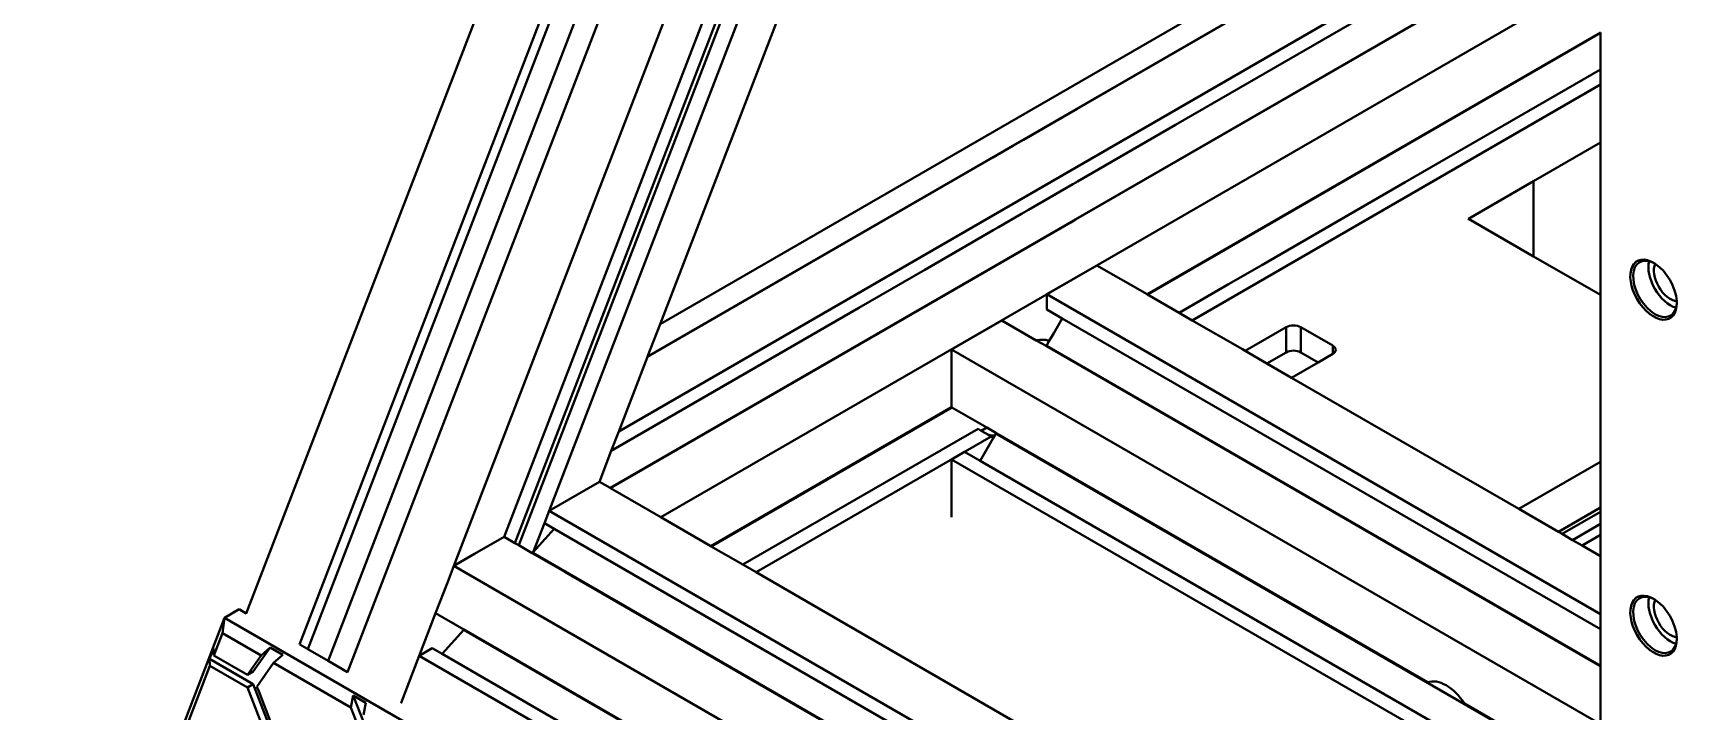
# Model space of a CAD drawing. Header units: millimetres. Extents: x 15 to 415, y 5 to 292.
# Drawn here: x 271 to 290.98, y 87.22 to 95.46 of the extents above; entities that cross this region are included whole.
import ezdxf

# ---------------------------------------------------------------- set-up
doc = ezdxf.new("R2010")
doc.units = ezdxf.units.MM
doc.layers.add('Geometries', color=7, linetype='Continuous')

msp = doc.modelspace()

# ---------------------------------------------------------------- linework, layer by layer
at = {"layer": 'Geometries', "linetype": 'Continuous', "lineweight": 40}
for p, q in [((273.5914, 88.4058), (289.0563, 128.54)), ((274.2388, 88.027), (289.1572, 126.7427)), ((274.3416, 87.9727), (289.2584, 126.6843)), ((275.1747, 89.3534), (289.5047, 126.5421)), ((274.8236, 87.6944), (289.7404, 126.406)), ((290.0463, 125.1409), (276.1144, 88.9853)), ((276.7243, 89.3374), (290.0463, 123.9103)), ((276.8568, 89.2609), (290.0463, 123.4899)), ((290.0463, 123.3416), (276.9035, 89.2339)), ((277.2723, 89.6538), (287.5875, 116.4236)), ((278.6206, 91.9224), (287.4325, 114.7906)), ((278.4689, 91.5286), (289.2339, 97.7438)), ((288.7937, 97.7958), (278.6206, 91.9224)), ((278.1182, 90.6185), (290.0463, 97.5052)), ((290.0463, 96.8776), (278.0131, 89.9303)), ((283.6694, 93.1907), (290.0463, 96.8724)), ((287.0959, 96.506), (283.6864, 94.5375)), ((290.0463, 96.1682), (278.6276, 89.5755)), ((287.101, 95.621), (284.8842, 94.3411)), ((284.5378, 92.2836), (290.0463, 95.4639)), ((290.0463, 95.4587), (284.5424, 92.281)), ((290.0463, 95.4587), (290.0463, 95.4639)), ((290.0463, 95.0149), (290.0463, 95.4587)), ((290.0463, 95.0149), (287.6741, 93.6453)), ((290.0463, 94.8311), (290.0463, 95.0149)), ((285.0858, 91.9672), (290.0463, 94.8311)), ((290.0463, 94.1269), (290.0463, 94.8311)), ((283.6864, 94.5375), (283.0352, 94.1615)), ((283.693, 93.6534), (284.8842, 94.3411)), ((283.0352, 94.1615), (282.9042, 94.0859)), ((290.0463, 94.1269), (289.2339, 93.6578)), ((290.0463, 92.2757), (290.0463, 94.1269)), ((282.6623, 93.9463), (278.4672, 91.5242)), ((282.6623, 93.9463), (282.9042, 94.0859)), ((283.2805, 93.4152), (283.6365, 93.6208)), ((283.6813, 93.6466), (283.6365, 93.6208)), ((283.693, 93.6534), (283.6813, 93.6466)), ((287.6741, 93.6453), (285.9315, 92.6391)), ((289.2339, 93.6578), (288.4431, 93.2013)), ((289.2339, 92.7448), (289.2339, 93.6578)), ((283.0972, 93.3094), (283.0115, 93.2599)), ((283.2805, 93.4152), (283.0972, 93.3094)), ((278.0177, 89.9277), (283.61, 93.1564)), ((282.7318, 93.0985), (283.0115, 93.2599)), ((283.6694, 93.1907), (283.61, 93.1564)), ((288.4401, 93.203), (288.4431, 93.2013)), ((288.4431, 93.2013), (289.2339, 92.7448)), ((281.837, 92.5818), (282.6674, 93.0613)), ((282.7318, 93.0985), (282.6674, 93.0613)), ((289.2339, 92.7448), (290.0463, 92.2757)), ((281.837, 92.5818), (281.0338, 92.1181)), ((283.9285, 92.6354), (283.3187, 92.2833)), ((283.9285, 92.6354), (284.5378, 92.2836)), ((285.9315, 92.6391), (285.5277, 92.406)), ((284.9267, 92.0591), (285.5277, 92.406)), ((281.0338, 92.1181), (278.0272, 90.3822)), ((283.3187, 92.2833), (283.3187, 92.0996)), ((283.3187, 92.2833), (290.0463, 88.3991)), ((284.5378, 92.2836), (284.5424, 92.281)), ((284.5424, 92.281), (284.9267, 92.0591)), ((290.0463, 90.2485), (290.0463, 92.2757)), ((278.4689, 91.5286), (278.6206, 91.9224)), ((282.7706, 91.9669), (282.1608, 91.6148)), ((282.7706, 91.9669), (283.1907, 91.7243)), ((283.5065, 91.9911), (283.3187, 92.0996)), ((283.5065, 91.9911), (283.4033, 91.8123)), ((290.0463, 88.2154), (283.5065, 91.9911)), ((284.9267, 92.0591), (285.0858, 91.9672)), ((285.0858, 91.9672), (285.6957, 91.6151)), ((283.1907, 91.7243), (283.3098, 91.6556)), ((283.3449, 91.7112), (283.3144, 91.6582)), ((283.3195, 91.7258), (283.3449, 91.7112)), ((283.3486, 91.7176), (283.3449, 91.7112)), ((283.3486, 91.7176), (283.4033, 91.8123)), ((285.7291, 91.5958), (286.2285, 91.8842)), ((286.2285, 91.578), (286.2285, 91.8842)), ((286.4053, 91.8842), (286.7925, 91.6606)), ((286.4053, 91.8842), (286.4053, 91.578)), ((278.1182, 90.6185), (278.4672, 91.5242)), ((278.4672, 91.5242), (278.4689, 91.5286)), ((282.1608, 91.5769), (282.1608, 91.6148)), ((282.1608, 91.6148), (290.0463, 87.0621)), ((282.1608, 91.5769), (282.1608, 91.3599)), ((283.3144, 91.6582), (283.3098, 91.6556)), ((283.3098, 91.6556), (290.0463, 87.7663)), ((283.3144, 91.6582), (290.0463, 87.7715)), ((285.6957, 91.6151), (285.7291, 91.5958)), ((285.7291, 91.5958), (285.9943, 91.4427)), ((285.9943, 91.4427), (286.2285, 91.578)), ((286.4053, 91.578), (286.6157, 91.4565)), ((286.7925, 91.5586), (286.6157, 91.4565)), ((286.7925, 91.5586), (286.7925, 91.6606)), ((282.1608, 91.3348), (282.1608, 91.3599)), ((282.1608, 90.9112), (282.1608, 91.3348)), ((285.9943, 91.4427), (286.2931, 91.2702)), ((286.6157, 91.4565), (286.2931, 91.2702)), ((286.2931, 91.2702), (289.0545, 89.6759)), ((279.2374, 89.2234), (282.1608, 90.9112)), ((282.1647, 90.9082), (279.242, 89.2208)), ((282.1608, 90.9105), (282.1608, 90.9112)), ((282.1608, 90.9105), (282.1647, 90.9082)), ((282.1647, 90.9082), (282.5887, 90.6634)), ((278.0272, 90.3822), (278.1182, 90.6185)), ((279.6263, 88.9989), (282.4834, 90.6484)), ((279.7854, 88.907), (282.6425, 90.5566)), ((282.4834, 90.6484), (282.5231, 90.6255)), ((282.6654, 90.5342), (282.5078, 90.2611)), ((282.5887, 90.6634), (282.5231, 90.6255)), ((282.5231, 90.6255), (282.6107, 90.5749)), ((282.5887, 90.6634), (282.6999, 90.5993)), ((282.6107, 90.5749), (282.6425, 90.5566)), ((282.6654, 90.5341), (282.6425, 90.5566)), ((282.6859, 90.5696), (282.6654, 90.5342)), ((282.6999, 90.594), (282.6859, 90.5696)), ((282.6999, 90.5993), (287.9472, 87.5698)), ((282.6999, 90.5993), (282.6999, 90.594)), ((282.6999, 90.594), (290.0463, 86.3526)), ((277.8822, 90.0059), (278.0272, 90.3822)), ((282.3199, 90.3696), (282.1608, 90.2778)), ((282.3199, 90.3696), (282.5078, 90.2611)), ((282.1608, 89.577), (282.1608, 90.2778)), ((282.1608, 90.2778), (287.9472, 86.937)), ((282.5078, 90.2611), (288.1063, 87.0288)), ((289.0545, 89.6759), (290.0463, 90.2485)), ((290.0463, 89.6923), (290.0463, 90.2485)), ((277.2723, 89.6538), (277.8821, 90.0059)), ((277.8821, 90.0059), (278.0131, 89.9303)), ((278.0131, 89.9303), (278.0177, 89.9277)), ((278.0177, 89.9277), (278.6276, 89.5755)), ((277.2143, 89.5035), (277.2723, 89.6538)), ((290.0463, 82.2787), (277.2723, 89.6538)), ((277.2723, 89.6538), (277.2723, 89.6538)), ((277.2723, 89.6538), (277.2723, 89.6538)), ((278.6276, 89.5755), (279.2374, 89.2234)), ((289.5362, 89.3978), (289.0545, 89.6759)), ((289.0545, 89.6759), (289.5362, 89.3978)), ((289.5362, 89.3978), (290.0463, 89.6923)), ((289.5804, 89.3723), (290.0463, 89.6413)), ((290.0463, 89.6413), (290.0463, 89.6923)), ((290.0463, 89.4933), (290.0463, 89.6413)), ((274.5879, 87.8305), (275.1747, 89.3534)), ((276.3659, 89.1305), (276.7242, 89.3374)), ((276.7243, 89.3374), (276.7242, 89.3374)), ((276.8568, 89.2609), (276.7243, 89.3374)), ((277.0776, 89.1486), (277.2144, 89.5035)), ((277.0776, 89.1486), (277.3339, 89.4345)), ((277.2144, 89.5035), (277.2143, 89.5035)), ((277.3339, 89.4345), (277.2144, 89.5035)), ((282.3552, 86.5355), (277.3339, 89.4345)), ((289.5362, 89.3978), (289.5804, 89.3723)), ((289.5804, 89.3723), (289.7086, 89.2983)), ((289.7086, 89.2983), (290.0463, 89.4933)), ((290.0463, 89.3606), (289.8235, 89.232)), ((290.0463, 89.3606), (290.0463, 89.4933)), ((290.0463, 89.1033), (290.0463, 89.3606)), ((276.3659, 89.1305), (276.3164, 89.1019)), ((276.9035, 89.2339), (276.8568, 89.2609)), ((277.0672, 89.1394), (276.9035, 89.2339)), ((277.0672, 89.1394), (277.0717, 89.142)), ((277.4607, 88.9122), (277.0672, 89.1394)), ((277.0717, 89.142), (277.0776, 89.1486)), ((277.0717, 89.142), (290.0463, 81.6512)), ((277.0776, 89.1486), (277.0776, 89.1486)), ((279.2374, 89.2234), (279.242, 89.2208)), ((279.242, 89.2208), (279.6263, 88.9989)), ((289.7086, 89.2983), (289.8235, 89.232)), ((289.8235, 89.232), (290.0463, 89.1033)), ((276.1144, 88.9853), (276.0394, 88.7908)), ((276.1144, 88.9853), (276.3164, 89.1019)), ((276.1144, 88.9853), (276.6738, 88.6623)), ((276.1144, 88.9853), (276.1144, 88.9853)), ((276.1144, 88.9853), (276.1144, 88.9853)), ((290.0463, 81.6459), (277.4607, 88.9122)), ((277.4607, 88.9122), (277.4607, 88.9122)), ((279.6263, 88.9989), (279.7854, 88.907)), ((290.0463, 88.3991), (290.0463, 89.1033)), ((275.8924, 88.4092), (276.0394, 88.7908)), ((279.7854, 88.907), (280.3953, 88.5549)), ((276.6738, 88.6623), (290.0463, 80.9417)), ((280.3953, 88.5549), (290.0463, 82.9829)), ((270.9987, 82.3103), (273.3276, 88.354)), ((273.3276, 88.354), (273.3011, 88.1652)), ((273.3276, 88.354), (273.5043, 88.4561)), ((273.3276, 88.354), (288.3387, 79.6873)), ((273.5914, 88.4058), (273.5043, 88.4561)), ((273.5898, 88.4017), (273.5914, 88.4058)), ((275.8924, 88.4092), (275.693, 87.8916)), ((276.2353, 88.2112), (275.8924, 88.4092)), ((275.8924, 88.4092), (275.8924, 88.4092)), ((290.0463, 88.2154), (290.0463, 88.3991)), ((273.3011, 88.1652), (273.197, 87.8952)), ((273.7707, 87.894), (273.3011, 88.1652)), ((275.9715, 87.9145), (276.2337, 88.2069)), ((276.2337, 88.2069), (276.2353, 88.2112)), ((276.2337, 88.2069), (290.0463, 80.2322)), ((280.7465, 85.6067), (276.2353, 88.2112)), ((290.0463, 87.7715), (290.0463, 88.2154)), ((273.1925, 87.9795), (273.1442, 87.8542)), ((273.197, 87.8952), (273.1925, 87.9795)), ((273.6766, 87.6999), (273.8822, 87.993)), ((273.8822, 87.993), (273.7707, 87.894)), ((274.0352, 87.9046), (273.8822, 87.993)), ((274.2432, 88.0295), (274.3278, 87.9806)), ((274.3416, 87.9727), (274.3278, 87.9806)), ((274.5879, 87.8305), (274.3416, 87.9727)), ((275.693, 87.8916), (275.852, 87.9834)), ((275.852, 87.9834), (275.9715, 87.9145)), ((275.9715, 87.9145), (290.0463, 79.7884)), ((273.1488, 87.77), (272.8189, 86.914)), ((273.6766, 87.5468), (273.1442, 87.8542)), ((273.1442, 87.8542), (273.1488, 87.77)), ((273.6059, 87.506), (273.1488, 87.77)), ((273.197, 87.8952), (273.6059, 87.6591)), ((273.6059, 87.6591), (273.7707, 87.894)), ((273.9237, 87.8057), (273.7208, 87.5163)), ((273.9237, 87.8057), (274.0352, 87.9046)), ((274.8627, 87.2636), (273.9237, 87.8057)), ((274.8236, 87.6944), (274.5879, 87.8305)), ((275.6929, 87.8916), (275.4726, 87.3197)), ((290.0463, 79.6047), (275.6929, 87.8916)), ((275.6929, 87.8916), (275.693, 87.8916)), ((275.693, 87.8916), (275.693, 87.8916)), ((290.0463, 87.7663), (290.0463, 87.7715)), ((290.0463, 87.0621), (290.0463, 87.7663)), ((273.6766, 87.6999), (273.6059, 87.6591)), ((273.6766, 87.5468), (273.6059, 87.506)), ((273.6766, 87.5468), (274.0103, 86.6857)), ((273.7208, 87.5163), (273.7425, 87.4601)), ((274.822, 87.6903), (274.8236, 87.6944)), ((273.6059, 87.506), (273.9396, 86.6448)), ((274.0545, 86.6551), (273.7425, 87.4601)), ((274.8924, 87.4097), (274.8627, 87.2636)), ((275.0457, 87.3212), (274.8924, 87.4097)), ((275.1374, 86.78), (274.8924, 87.4097)), ((275.0159, 87.1751), (275.0457, 87.3212)), ((275.471, 87.3155), (275.4726, 87.3197)), ((288.394, 87.3118), (290.0463, 86.3578)), ((275.0667, 86.7392), (274.8627, 87.2636))]:
    msp.add_line(p, q, dxfattribs=at)
at = {"layer": 'Geometries', "linetype": 'Continuous', "lineweight": 40, "flags": 128}
for points in [[(283.1908, 91.7247), (283.1989, 91.7263), (283.2356, 91.7313), (283.2644, 91.7324)], [(283.2644, 91.7324), (283.2711, 91.7322), (283.3052, 91.7291), (283.3198, 91.7263)], [(283.3198, 91.7263), (283.3375, 91.7218), (283.3489, 91.7181)], [(282.6107, 90.5748), (282.6161, 90.5737), (282.6297, 90.5715), (282.6436, 90.57), (282.6578, 90.5692), (282.6722, 90.5691), (282.6859, 90.5696)]]:
    msp.add_lwpolyline(points, dxfattribs=at)
at = {"layer": 'Geometries', "linetype": 'Continuous', "lineweight": 40}
for centre, major_axis, start_param, end_param in [((290.6915, 92.3397), (0.2, -0.3464), 2.3244489, 7.1003293), ((290.7092, 92.3499), (-0.1875, 0.3248), 5.7653795, 8.6393798), ((290.8948, 92.4571), (-0.1875, 0.3248), 0.5178058, 2.6237869), ((290.7092, 92.3499), (-0.1875, 0.3248), 5.5306025, 5.7653795), ((290.8948, 92.4571), (-0.1406, 0.2436), 0.3780362, 2.7635564), ((290.6915, 92.3397), (0.2, -0.3464), 2.2829668, 2.3244489), ((290.6915, 92.3397), (0.2, -0.3464), 0.8586259, 2.2829668), ((290.7092, 92.3499), (-0.1875, 0.3248), 2.3561945, 3.6593984), ((290.7092, 92.3499), (-0.1875, 0.3248), 3.6593984, 3.8941757), ((290.6915, 92.3397), (0.2, -0.3464), 0.817144, 0.8586259), ((286.3169, 91.8331), (0.125, 0), 0.7853982, 2.3561945), ((286.3169, 91.5269), (-0.125, 0), 3.9269908, 5.4977871), ((286.7041, 91.6096), (0.125, 0), 5.4977871, 7.0685835), ((290.6915, 88.2572), (0.2, -0.3464), 2.3244336, 7.1003444), ((290.7092, 88.2674), (-0.1875, 0.3248), 5.7653795, 8.6393798), ((290.8948, 88.3746), (-0.1875, 0.3248), 0.5178058, 2.6237869), ((290.7092, 88.2674), (-0.1875, 0.3248), 5.5305872, 5.7653795), ((290.8948, 88.3746), (-0.1406, 0.2436), 0.3780362, 2.7635564), ((290.6915, 88.2572), (0.2, -0.3464), 2.2829668, 2.3244336), ((290.6915, 88.2572), (0.2, -0.3464), 0.8586259, 2.2829668), ((290.6915, 88.2572), (0.2, -0.3464), 0.8171591, 0.8586259), ((290.7092, 88.2674), (-0.1875, 0.3248), 2.3561945, 3.6593984), ((290.7092, 88.2674), (-0.1875, 0.3248), 3.6593984, 3.8941908), ((288.1706, 87.1244), (0.25, -0.433), 1.6721132, 3.0402758)]:
    msp.add_ellipse(centre, major_axis=major_axis, ratio=0.5773503, start_param=start_param, end_param=end_param, dxfattribs=at)

doc.saveas('drawing.dxf')
